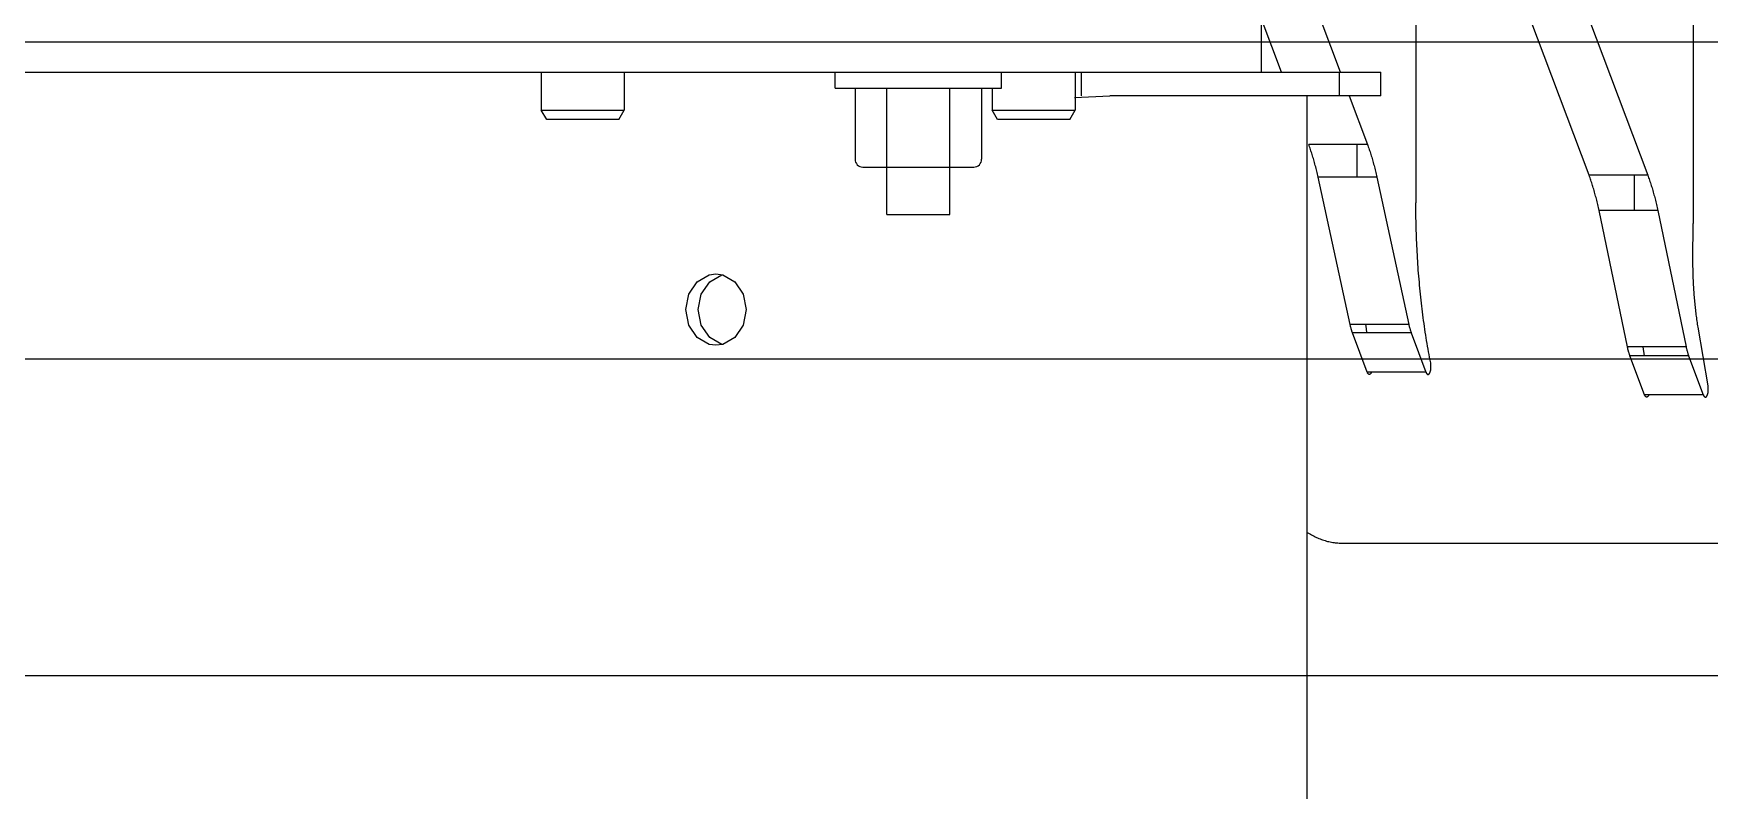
# Model space of a CAD drawing. Header units: millimetres. Extents: x 1084702 to 1166801, y 36632 to 124519.
# Drawn here: x 1098622.6 to 1098834.3, y 57523.3 to 57618.9 of the extents above; entities that cross this region are included whole.
import ezdxf

# ---------------------------------------------------------------- set-up
doc = ezdxf.new("R2010")
doc.units = ezdxf.units.MM
doc.header["$LTSCALE"] = 250
doc.linetypes.add('CENTER', pattern=[3, 2.5, -0.25, 0, -0.25])
doc.layers.get('0').update_dxf_attribs({"color": 255})

# ---------------------------------------------------------------- blocks, each defined once
blk = doc.blocks.new('PK65002M m platform_top')
at = {"linetype": 'Continuous'}
for p, q in [((-10632.93, 3760.68), (-10632.93, 3888.68)), ((-10637.36, 3817.18), (-10711.7, 3817.18)), ((-10683.64, 3797.32), (-10682.39, 3789.9)), ((-10681.18, 3793.5), (-10683.03, 3798.44)), ((-10683.03, 3798.44), (-10675.61, 3798.44)), ((-10675.61, 3798.44), (-10673.76, 3793.5)), ((-10648.63, 3794.98), (-10648.63, 3794.96)), ((-10648.63, 3794.96), (-10648.63, 3794.94)), ((-10648.63, 3794.94), (-10648.63, 3794.92)), ((-10648.63, 3794.92), (-10648.63, 3794.89)), ((-10648.63, 3794.89), (-10648.63, 3794.87)), ((-10648.63, 3794.87), (-10648.63, 3794.85)), ((-10648.63, 3794.85), (-10648.63, 3794.82)), ((-10648.63, 3794.82), (-10648.63, 3794.8)), ((-10648.63, 3794.8), (-10648.63, 3794.78)), ((-10648.63, 3794.78), (-10648.63, 3794.76)), ((-10648.63, 3794.76), (-10648.63, 3794.73)), ((-10646.13, 3790.6), (-10647.99, 3795.58)), ((-10647.99, 3795.58), (-10640.58, 3795.58)), ((-10640.58, 3795.58), (-10638.71, 3790.6)), ((-10681.18, 3793.5), (-10673.76, 3793.5)), ((-10677.28, 3775.16), (-10680.87, 3792.39)), ((-10680.87, 3792.39), (-10673.45, 3792.39)), ((-10675.39, 3792.39), (-10675.58, 3793.5)), ((-10673.45, 3792.39), (-10669.86, 3775.16)), ((-10646.13, 3790.6), (-10638.71, 3790.6)), ((-10559.14, 3792.07), (-10558.29, 3792.17)), ((-10641.78, 3770.93), (-10645.83, 3789.58)), ((-10645.83, 3789.58), (-10638.42, 3789.58)), ((-10638.42, 3789.58), (-10634.36, 3770.93)), ((-10556.44, 3789.63), (-10556.06, 3787.68)), ((-10554.85, 3789.63), (-10554.47, 3787.68)), ((-10561.73, 3785.73), (-10562.11, 3787.68)), ((-10556.06, 3787.68), (-10556.44, 3785.73)), ((-10554.47, 3787.68), (-10554.85, 3785.73)), ((-10557.44, 3783.29), (-10558.29, 3783.18)), ((-10681.73, 3781.41), (-10681.76, 3776.82)), ((-10681.76, 3721.61), (-10681.76, 3776.82)), ((-10587.86, 3775.68), (-10587.86, 3759.68)), ((-10579.86, 3775.68), (-10587.86, 3775.68)), ((-10579.86, 3775.68), (-10579.86, 3759.68)), ((-10677.28, 3775.16), (-10669.86, 3775.16)), ((-10674.34, 3775.16), (-10674.34, 3770.71)), ((-10646.72, 3712.42), (-10646.72, 3774.17)), ((-10654, 3712.06), (-10676.02, 3770.71)), ((-10676.02, 3770.71), (-10668.6, 3770.71)), ((-10668.6, 3770.71), (-10646.58, 3712.06)), ((-10641.78, 3770.93), (-10634.36, 3770.93)), ((-10639.3, 3770.93), (-10639.3, 3766.81)), ((-10576.86, 3769.68), (-10590.86, 3769.68)), ((-10591.86, 3759.68), (-10591.86, 3768.68)), ((-10575.86, 3759.68), (-10575.86, 3768.68)), ((-10638.29, 3760.68), (-10640.59, 3766.81)), ((-10640.59, 3766.81), (-10633.18, 3766.81)), ((-10602.99, 3763.68), (-10603.69, 3762.48)), ((-10602.99, 3763.68), (-10593.88, 3763.68)), ((-10593.88, 3763.68), (-10593.19, 3762.48)), ((-10546.02, 3763.68), (-10546.71, 3762.48)), ((-10546.02, 3763.68), (-10536.91, 3763.68)), ((-10536.91, 3763.68), (-10536.21, 3762.48)), ((-10642.3, 3760.68), (-10642.3, 3757.68)), ((-10642.3, 3760.68), (-10632.93, 3760.68)), ((-10637.03, 3757.68), (-10637.03, 3760.68)), ((-10632.93, 3760.68), (-10608.06, 3760.68)), ((-10603.61, 3760.88), (-10608.06, 3760.68)), ((-10604.46, 3760.68), (-10604.46, 3757.68)), ((-10603.69, 3757.68), (-10603.69, 3762.48)), ((-10593.19, 3762.48), (-10603.69, 3762.48)), ((-10593.19, 3759.68), (-10593.19, 3762.48)), ((-10546.71, 3757.68), (-10546.71, 3762.48)), ((-10536.21, 3762.48), (-10546.71, 3762.48)), ((-10536.21, 3757.68), (-10536.21, 3762.48)), ((-10594.36, 3759.68), (-10594.36, 3757.68)), ((-10573.36, 3759.68), (-10594.36, 3759.68)), ((-10573.36, 3759.68), (-10573.36, 3757.68)), ((-10625.68, 3757.68), (-10642.3, 3757.68)), ((-10631.91, 3743.68), (-10637.15, 3757.63)), ((-10629.75, 3757.68), (-10624.49, 3743.68)), ((-10627.2, 3757.68), (-10627.2, 3751.68)), ((-10428.54, 3757.68), (-10625.68, 3757.68))]:
    blk.add_line(p, q, dxfattribs=at)
for points in [[(-10632.93, 3815.77), (-10632.94, 3815.78), (-10633.09, 3815.87), (-10633.24, 3815.97), (-10633.39, 3816.06), (-10633.55, 3816.15), (-10633.7, 3816.23), (-10633.85, 3816.31), (-10634, 3816.39), (-10634.16, 3816.46), (-10634.31, 3816.53), (-10634.47, 3816.6), (-10634.62, 3816.66), (-10634.78, 3816.72), (-10634.94, 3816.77), (-10635.09, 3816.83), (-10635.25, 3816.87), (-10635.41, 3816.92), (-10635.57, 3816.96), (-10635.73, 3817), (-10635.89, 3817.03), (-10636.05, 3817.06), (-10636.21, 3817.09), (-10636.38, 3817.11), (-10636.54, 3817.13), (-10636.7, 3817.15), (-10636.86, 3817.16), (-10637.03, 3817.17), (-10637.19, 3817.17), (-10637.36, 3817.18)], [(-10683.03, 3798.44), (-10683.04, 3798.46), (-10683.04, 3798.47), (-10683.05, 3798.49), (-10683.06, 3798.5), (-10683.06, 3798.52), (-10683.07, 3798.53), (-10683.08, 3798.54), (-10683.08, 3798.56), (-10683.09, 3798.57), (-10683.1, 3798.58), (-10683.1, 3798.59), (-10683.11, 3798.6), (-10683.12, 3798.62), (-10683.13, 3798.63), (-10683.13, 3798.64), (-10683.14, 3798.65), (-10683.15, 3798.66), (-10683.16, 3798.66), (-10683.17, 3798.67), (-10683.17, 3798.68), (-10683.18, 3798.69), (-10683.19, 3798.69), (-10683.2, 3798.7), (-10683.21, 3798.71), (-10683.21, 3798.71), (-10683.22, 3798.72), (-10683.23, 3798.72), (-10683.24, 3798.72), (-10683.25, 3798.73), (-10683.26, 3798.73), (-10683.27, 3798.73), (-10683.27, 3798.73), (-10683.28, 3798.73), (-10683.29, 3798.73), (-10683.3, 3798.73), (-10683.31, 3798.73), (-10683.32, 3798.73), (-10683.32, 3798.73), (-10683.33, 3798.73), (-10683.34, 3798.73), (-10683.35, 3798.72), (-10683.36, 3798.72), (-10683.37, 3798.72), (-10683.38, 3798.71), (-10683.38, 3798.71), (-10683.39, 3798.7), (-10683.4, 3798.69), (-10683.41, 3798.69), (-10683.42, 3798.68), (-10683.42, 3798.67), (-10683.43, 3798.66), (-10683.44, 3798.66), (-10683.45, 3798.65), (-10683.46, 3798.64), (-10683.46, 3798.63), (-10683.47, 3798.62), (-10683.48, 3798.61), (-10683.49, 3798.59), (-10683.49, 3798.58), (-10683.5, 3798.57), (-10683.51, 3798.56)], [(-10676.09, 3798.56), (-10676.08, 3798.57), (-10676.08, 3798.58), (-10676.07, 3798.59), (-10676.06, 3798.61), (-10676.05, 3798.62), (-10676.05, 3798.63), (-10676.04, 3798.64), (-10676.03, 3798.65), (-10676.02, 3798.65), (-10676.02, 3798.66), (-10676.01, 3798.67), (-10676, 3798.68), (-10675.99, 3798.69), (-10675.98, 3798.69), (-10675.97, 3798.7), (-10675.97, 3798.71), (-10675.96, 3798.71), (-10675.95, 3798.71), (-10675.94, 3798.72), (-10675.93, 3798.72), (-10675.92, 3798.73), (-10675.92, 3798.73), (-10675.91, 3798.73), (-10675.9, 3798.73), (-10675.89, 3798.73), (-10675.88, 3798.73), (-10675.87, 3798.73), (-10675.86, 3798.73), (-10675.86, 3798.73), (-10675.85, 3798.73), (-10675.84, 3798.73), (-10675.83, 3798.73), (-10675.82, 3798.72), (-10675.81, 3798.72), (-10675.81, 3798.72), (-10675.8, 3798.71), (-10675.79, 3798.71), (-10675.78, 3798.7), (-10675.77, 3798.69), (-10675.76, 3798.69), (-10675.76, 3798.68), (-10675.75, 3798.67), (-10675.74, 3798.66), (-10675.73, 3798.66), (-10675.72, 3798.65), (-10675.72, 3798.64), (-10675.71, 3798.63), (-10675.7, 3798.62), (-10675.69, 3798.61), (-10675.69, 3798.59), (-10675.68, 3798.58), (-10675.67, 3798.57), (-10675.67, 3798.56), (-10675.66, 3798.54), (-10675.65, 3798.53), (-10675.64, 3798.52), (-10675.64, 3798.5), (-10675.63, 3798.49), (-10675.62, 3798.47), (-10675.62, 3798.46), (-10675.61, 3798.44)], [(-10683.51, 3798.56), (-10683.51, 3798.54), (-10683.52, 3798.53), (-10683.53, 3798.52), (-10683.53, 3798.5), (-10683.54, 3798.49), (-10683.55, 3798.47), (-10683.55, 3798.46), (-10683.56, 3798.44), (-10683.57, 3798.42), (-10683.57, 3798.41), (-10683.58, 3798.39), (-10683.58, 3798.37), (-10683.59, 3798.36), (-10683.59, 3798.34), (-10683.6, 3798.32), (-10683.6, 3798.3), (-10683.61, 3798.28), (-10683.61, 3798.26), (-10683.62, 3798.24), (-10683.62, 3798.22), (-10683.63, 3798.2), (-10683.63, 3798.18), (-10683.63, 3798.16), (-10683.64, 3798.14), (-10683.64, 3798.12), (-10683.64, 3798.1), (-10683.65, 3798.08), (-10683.65, 3798.06), (-10683.65, 3798.04), (-10683.65, 3798.01), (-10683.66, 3797.99), (-10683.66, 3797.97), (-10683.66, 3797.95), (-10683.66, 3797.93), (-10683.66, 3797.9), (-10683.67, 3797.88), (-10683.67, 3797.86), (-10683.67, 3797.84), (-10683.67, 3797.81), (-10683.67, 3797.79), (-10683.67, 3797.77), (-10683.67, 3797.75), (-10683.67, 3797.72), (-10683.67, 3797.7), (-10683.67, 3797.68), (-10683.67, 3797.65), (-10683.67, 3797.63), (-10683.67, 3797.61), (-10683.67, 3797.59), (-10683.66, 3797.56), (-10683.66, 3797.54), (-10683.66, 3797.52), (-10683.66, 3797.5), (-10683.66, 3797.47), (-10683.65, 3797.45), (-10683.65, 3797.43), (-10683.65, 3797.41), (-10683.65, 3797.39), (-10683.64, 3797.37), (-10683.64, 3797.34), (-10683.64, 3797.32)], [(-10676.14, 3798.44), (-10676.14, 3798.46), (-10676.13, 3798.47), (-10676.12, 3798.49), (-10676.12, 3798.5), (-10676.11, 3798.52), (-10676.1, 3798.53), (-10676.1, 3798.54), (-10676.09, 3798.56)], [(-10648.48, 3795.68), (-10648.48, 3795.67), (-10648.49, 3795.66), (-10648.49, 3795.66), (-10648.49, 3795.65), (-10648.5, 3795.64), (-10648.5, 3795.64), (-10648.5, 3795.63), (-10648.51, 3795.62), (-10648.51, 3795.61), (-10648.51, 3795.61), (-10648.52, 3795.6), (-10648.52, 3795.59), (-10648.52, 3795.58), (-10648.53, 3795.57), (-10648.53, 3795.57), (-10648.53, 3795.56), (-10648.53, 3795.55), (-10648.54, 3795.54), (-10648.54, 3795.53), (-10648.54, 3795.52), (-10648.55, 3795.51), (-10648.55, 3795.5), (-10648.55, 3795.5), (-10648.55, 3795.49), (-10648.56, 3795.48), (-10648.56, 3795.47), (-10648.56, 3795.46), (-10648.56, 3795.45), (-10648.57, 3795.44), (-10648.57, 3795.43), (-10648.57, 3795.42), (-10648.57, 3795.41), (-10648.58, 3795.4), (-10648.58, 3795.39), (-10648.58, 3795.38), (-10648.58, 3795.37), (-10648.58, 3795.36), (-10648.59, 3795.35), (-10648.59, 3795.34), (-10648.59, 3795.33), (-10648.59, 3795.32), (-10648.59, 3795.31), (-10648.6, 3795.3), (-10648.6, 3795.29), (-10648.6, 3795.28), (-10648.6, 3795.27), (-10648.6, 3795.26), (-10648.61, 3795.25), (-10648.61, 3795.24), (-10648.61, 3795.23), (-10648.61, 3795.22), (-10648.61, 3795.21), (-10648.61, 3795.2), (-10648.61, 3795.19), (-10648.62, 3795.17), (-10648.62, 3795.16), (-10648.62, 3795.15), (-10648.62, 3795.14), (-10648.62, 3795.13), (-10648.62, 3795.12), (-10648.62, 3795.11), (-10648.62, 3795.1), (-10648.62, 3795.09), (-10648.62, 3795.07), (-10648.63, 3795.06), (-10648.63, 3795.05), (-10648.63, 3795.04), (-10648.63, 3795.03), (-10648.63, 3795.02), (-10648.63, 3795.01), (-10648.63, 3794.98)], [(-10648.63, 3794.73), (-10648.63, 3794.72), (-10648.63, 3794.71), (-10648.63, 3794.7), (-10648.63, 3794.69), (-10648.63, 3794.68), (-10648.62, 3794.67), (-10648.62, 3794.65), (-10648.62, 3794.64), (-10648.62, 3794.63), (-10648.62, 3794.62), (-10648.62, 3794.61), (-10648.62, 3794.6), (-10648.62, 3794.59), (-10648.62, 3794.58), (-10648.61, 3794.57), (-10648.61, 3794.56), (-10648.61, 3794.54), (-10648.61, 3794.53), (-10648.61, 3794.52), (-10648.61, 3794.51), (-10648.61, 3794.5), (-10648.6, 3794.49), (-10648.6, 3794.48), (-10648.6, 3794.47), (-10648.6, 3794.46), (-10648.6, 3794.45), (-10648.6, 3794.44), (-10648.59, 3794.43), (-10648.59, 3794.42), (-10648.52, 3794.06)], [(-10647.99, 3795.58), (-10648, 3795.59), (-10648, 3795.6), (-10648, 3795.6), (-10648.01, 3795.61), (-10648.01, 3795.62), (-10648.01, 3795.63), (-10648.02, 3795.63), (-10648.02, 3795.64), (-10648.02, 3795.65), (-10648.03, 3795.66), (-10648.03, 3795.66), (-10648.03, 3795.67), (-10648.04, 3795.68), (-10648.04, 3795.68), (-10648.04, 3795.69), (-10648.05, 3795.7), (-10648.05, 3795.7), (-10648.05, 3795.71), (-10648.06, 3795.72), (-10648.06, 3795.72), (-10648.06, 3795.73), (-10648.07, 3795.73), (-10648.07, 3795.74), (-10648.08, 3795.75), (-10648.08, 3795.75), (-10648.08, 3795.76), (-10648.09, 3795.76), (-10648.09, 3795.77), (-10648.09, 3795.77), (-10648.1, 3795.78), (-10648.1, 3795.78), (-10648.11, 3795.79), (-10648.11, 3795.79), (-10648.11, 3795.8), (-10648.12, 3795.8), (-10648.12, 3795.8), (-10648.13, 3795.81), (-10648.13, 3795.81), (-10648.13, 3795.82), (-10648.14, 3795.82), (-10648.14, 3795.82), (-10648.15, 3795.83), (-10648.15, 3795.83), (-10648.15, 3795.83), (-10648.16, 3795.84), (-10648.16, 3795.84), (-10648.17, 3795.84), (-10648.17, 3795.85), (-10648.17, 3795.85), (-10648.18, 3795.85), (-10648.18, 3795.85), (-10648.19, 3795.86), (-10648.19, 3795.86), (-10648.2, 3795.86), (-10648.2, 3795.86), (-10648.2, 3795.86), (-10648.21, 3795.86), (-10648.21, 3795.87), (-10648.22, 3795.87), (-10648.22, 3795.87), (-10648.23, 3795.87), (-10648.23, 3795.87), (-10648.23, 3795.87), (-10648.24, 3795.87), (-10648.24, 3795.87), (-10648.25, 3795.87), (-10648.25, 3795.87), (-10648.26, 3795.87), (-10648.26, 3795.87), (-10648.26, 3795.87), (-10648.27, 3795.87), (-10648.27, 3795.87), (-10648.28, 3795.87), (-10648.28, 3795.87), (-10648.29, 3795.87), (-10648.29, 3795.87), (-10648.29, 3795.87), (-10648.3, 3795.87), (-10648.3, 3795.87), (-10648.31, 3795.86), (-10648.31, 3795.86), (-10648.32, 3795.86), (-10648.32, 3795.86), (-10648.32, 3795.86), (-10648.33, 3795.86), (-10648.33, 3795.85), (-10648.34, 3795.85), (-10648.34, 3795.85), (-10648.34, 3795.85), (-10648.35, 3795.84), (-10648.35, 3795.84), (-10648.36, 3795.84), (-10648.36, 3795.83), (-10648.37, 3795.83), (-10648.37, 3795.83), (-10648.37, 3795.82), (-10648.38, 3795.82), (-10648.38, 3795.82), (-10648.39, 3795.81), (-10648.39, 3795.81), (-10648.39, 3795.81), (-10648.4, 3795.8), (-10648.4, 3795.8), (-10648.41, 3795.79), (-10648.41, 3795.79), (-10648.41, 3795.78), (-10648.42, 3795.78), (-10648.42, 3795.77), (-10648.43, 3795.77), (-10648.43, 3795.76), (-10648.43, 3795.76), (-10648.44, 3795.75), (-10648.44, 3795.75), (-10648.44, 3795.74), (-10648.45, 3795.74), (-10648.45, 3795.73), (-10648.46, 3795.72), (-10648.46, 3795.72), (-10648.46, 3795.71), (-10648.47, 3795.7), (-10648.47, 3795.7), (-10648.47, 3795.69), (-10648.48, 3795.69), (-10648.48, 3795.68)], [(-10641.11, 3795.58), (-10641.11, 3795.58), (-10641.1, 3795.59), (-10641.1, 3795.6), (-10641.1, 3795.61), (-10641.09, 3795.61), (-10641.09, 3795.62), (-10641.09, 3795.63), (-10641.08, 3795.64), (-10641.08, 3795.64), (-10641.08, 3795.65), (-10641.07, 3795.66), (-10641.07, 3795.66), (-10641.07, 3795.67), (-10641.06, 3795.68)], [(-10641.06, 3795.68), (-10641.06, 3795.69), (-10641.06, 3795.69), (-10641.05, 3795.7), (-10641.05, 3795.7), (-10641.05, 3795.71), (-10641.04, 3795.72), (-10641.04, 3795.72), (-10641.03, 3795.73), (-10641.03, 3795.74), (-10641.03, 3795.74), (-10641.02, 3795.75), (-10641.02, 3795.75), (-10641.02, 3795.76), (-10641.01, 3795.76), (-10641.01, 3795.77), (-10641, 3795.77), (-10641, 3795.78), (-10641, 3795.78), (-10640.99, 3795.79), (-10640.99, 3795.79), (-10640.98, 3795.8), (-10640.98, 3795.8), (-10640.98, 3795.81), (-10640.97, 3795.81), (-10640.97, 3795.81), (-10640.96, 3795.82), (-10640.96, 3795.82), (-10640.96, 3795.82), (-10640.95, 3795.83), (-10640.95, 3795.83), (-10640.94, 3795.83), (-10640.94, 3795.84), (-10640.94, 3795.84), (-10640.93, 3795.84), (-10640.93, 3795.85), (-10640.92, 3795.85), (-10640.92, 3795.85), (-10640.91, 3795.85), (-10640.91, 3795.86), (-10640.91, 3795.86), (-10640.9, 3795.86), (-10640.9, 3795.86), (-10640.89, 3795.86), (-10640.89, 3795.86), (-10640.89, 3795.87), (-10640.88, 3795.87), (-10640.88, 3795.87), (-10640.87, 3795.87), (-10640.87, 3795.87), (-10640.86, 3795.87), (-10640.86, 3795.87), (-10640.86, 3795.87), (-10640.85, 3795.87), (-10640.85, 3795.87), (-10640.84, 3795.87), (-10640.84, 3795.87), (-10640.83, 3795.87), (-10640.83, 3795.87), (-10640.83, 3795.87), (-10640.82, 3795.87), (-10640.82, 3795.87), (-10640.81, 3795.87), (-10640.81, 3795.87), (-10640.8, 3795.87), (-10640.8, 3795.87), (-10640.8, 3795.87), (-10640.79, 3795.86), (-10640.79, 3795.86), (-10640.78, 3795.86), (-10640.78, 3795.86), (-10640.77, 3795.86), (-10640.77, 3795.86), (-10640.77, 3795.85), (-10640.76, 3795.85), (-10640.76, 3795.85), (-10640.75, 3795.85), (-10640.75, 3795.84), (-10640.74, 3795.84), (-10640.74, 3795.84), (-10640.74, 3795.83), (-10640.73, 3795.83), (-10640.73, 3795.83), (-10640.72, 3795.82), (-10640.72, 3795.82), (-10640.72, 3795.82), (-10640.71, 3795.81), (-10640.71, 3795.81), (-10640.7, 3795.8), (-10640.7, 3795.8), (-10640.7, 3795.8), (-10640.69, 3795.79), (-10640.69, 3795.79), (-10640.68, 3795.78), (-10640.68, 3795.78), (-10640.68, 3795.77), (-10640.67, 3795.77), (-10640.67, 3795.76), (-10640.67, 3795.76), (-10640.66, 3795.75), (-10640.66, 3795.75), (-10640.65, 3795.74), (-10640.65, 3795.73), (-10640.65, 3795.73), (-10640.64, 3795.72), (-10640.64, 3795.72), (-10640.64, 3795.71), (-10640.63, 3795.7), (-10640.63, 3795.7), (-10640.62, 3795.69), (-10640.62, 3795.68), (-10640.62, 3795.68), (-10640.61, 3795.67), (-10640.61, 3795.66), (-10640.61, 3795.66), (-10640.6, 3795.65), (-10640.6, 3795.64), (-10640.6, 3795.63), (-10640.59, 3795.63), (-10640.59, 3795.62), (-10640.59, 3795.61), (-10640.58, 3795.6), (-10640.58, 3795.6), (-10640.58, 3795.59), (-10640.58, 3795.58)], [(-10680.87, 3792.39), (-10680.88, 3792.46), (-10680.89, 3792.52), (-10680.91, 3792.58), (-10680.92, 3792.65), (-10680.94, 3792.71), (-10680.95, 3792.77), (-10680.97, 3792.83), (-10680.98, 3792.89), (-10681, 3792.95), (-10681.02, 3793.01), (-10681.03, 3793.06), (-10681.05, 3793.12), (-10681.07, 3793.18), (-10681.09, 3793.23), (-10681.1, 3793.29), (-10681.12, 3793.34), (-10681.14, 3793.4), (-10681.16, 3793.45), (-10681.18, 3793.5)], [(-10673.76, 3793.5), (-10673.74, 3793.45), (-10673.72, 3793.4), (-10673.71, 3793.34), (-10673.69, 3793.29), (-10673.67, 3793.23), (-10673.65, 3793.18), (-10673.63, 3793.12), (-10673.62, 3793.06), (-10673.6, 3793.01), (-10673.58, 3792.95), (-10673.57, 3792.89), (-10673.55, 3792.83), (-10673.54, 3792.77), (-10673.52, 3792.71), (-10673.51, 3792.65), (-10673.49, 3792.58), (-10673.48, 3792.52), (-10673.46, 3792.46), (-10673.45, 3792.39)], [(-10648.52, 3794.06), (-10648.46, 3793.71), (-10648.39, 3793.37), (-10648.33, 3793.02), (-10648.26, 3792.66), (-10648.2, 3792.31), (-10648.14, 3791.96), (-10648.08, 3791.6), (-10648.03, 3791.24), (-10647.97, 3790.89), (-10647.91, 3790.53), (-10647.86, 3790.16), (-10647.81, 3789.8), (-10647.76, 3789.44), (-10647.7, 3789.07), (-10647.66, 3788.71), (-10647.61, 3788.34), (-10647.56, 3787.97), (-10647.51, 3787.6), (-10647.47, 3787.23), (-10647.43, 3786.86), (-10647.38, 3786.48), (-10647.34, 3786.11), (-10647.3, 3785.73), (-10647.27, 3785.36), (-10647.23, 3784.98), (-10647.19, 3784.6), (-10647.16, 3784.22), (-10647.13, 3783.84), (-10647.09, 3783.46), (-10647.06, 3783.08), (-10647.03, 3782.7), (-10647.01, 3782.32), (-10646.98, 3781.94), (-10646.95, 3781.55), (-10646.93, 3781.17), (-10646.91, 3780.78), (-10646.89, 3780.4), (-10646.87, 3780.01), (-10646.85, 3779.62), (-10646.83, 3779.24), (-10646.81, 3778.85), (-10646.8, 3778.46), (-10646.78, 3778.07), (-10646.77, 3777.68), (-10646.76, 3777.29), (-10646.75, 3776.9), (-10646.74, 3776.52), (-10646.73, 3776.13), (-10646.73, 3775.74), (-10646.72, 3775.35), (-10646.72, 3774.95), (-10646.72, 3774.56), (-10646.72, 3774.17)], [(-10645.83, 3789.58), (-10645.85, 3789.64), (-10645.86, 3789.71), (-10645.88, 3789.77), (-10645.89, 3789.84), (-10645.91, 3789.9), (-10645.93, 3789.96), (-10645.94, 3790.02), (-10645.96, 3790.08), (-10645.98, 3790.15), (-10645.99, 3790.21), (-10646.01, 3790.26), (-10646.03, 3790.32), (-10646.05, 3790.38), (-10646.07, 3790.44), (-10646.09, 3790.49), (-10646.11, 3790.55), (-10646.13, 3790.6)], [(-10640.36, 3789.58), (-10640.39, 3789.79), (-10640.44, 3790.15), (-10640.5, 3790.52), (-10640.51, 3790.6)], [(-10638.71, 3790.6), (-10638.69, 3790.55), (-10638.67, 3790.49), (-10638.65, 3790.44), (-10638.63, 3790.38), (-10638.61, 3790.32), (-10638.6, 3790.26), (-10638.58, 3790.21), (-10638.56, 3790.15), (-10638.54, 3790.09), (-10638.53, 3790.02), (-10638.51, 3789.96), (-10638.49, 3789.9), (-10638.48, 3789.84), (-10638.46, 3789.77), (-10638.44, 3789.71), (-10638.43, 3789.64), (-10638.42, 3789.58)], [(-10562.11, 3787.68), (-10561.73, 3789.63), (-10560.67, 3791.2), (-10559.14, 3792.07)], [(-10559.09, 3792.07), (-10559.03, 3792.07), (-10557.5, 3791.2), (-10556.44, 3789.63)], [(-10558.29, 3792.17), (-10557.44, 3792.07), (-10555.91, 3791.2), (-10554.85, 3789.63)], [(-10682.39, 3789.9), (-10682.36, 3789.71), (-10682.32, 3789.51), (-10682.29, 3789.32), (-10682.26, 3789.12), (-10682.23, 3788.92), (-10682.21, 3788.72), (-10682.18, 3788.52), (-10682.15, 3788.32), (-10682.13, 3788.12), (-10682.1, 3787.92), (-10682.08, 3787.71), (-10682.05, 3787.51), (-10682.03, 3787.31), (-10682.01, 3787.1), (-10681.99, 3786.9), (-10681.97, 3786.69), (-10681.95, 3786.48), (-10681.93, 3786.28), (-10681.91, 3786.07), (-10681.89, 3785.86), (-10681.88, 3785.65), (-10681.86, 3785.44), (-10681.85, 3785.23), (-10681.83, 3785.02), (-10681.82, 3784.81), (-10681.81, 3784.6), (-10681.8, 3784.39), (-10681.79, 3784.18), (-10681.78, 3783.97), (-10681.77, 3783.76), (-10681.76, 3783.54), (-10681.75, 3783.33), (-10681.75, 3783.12), (-10681.74, 3782.91), (-10681.74, 3782.69), (-10681.74, 3782.48), (-10681.73, 3782.27), (-10681.73, 3782.05), (-10681.73, 3781.84), (-10681.73, 3781.63), (-10681.73, 3781.41)], [(-10558.29, 3783.18), (-10559.14, 3783.29), (-10560.67, 3784.16), (-10561.73, 3785.73)], [(-10556.44, 3785.73), (-10557.5, 3784.16), (-10559.03, 3783.29)], [(-10554.85, 3785.73), (-10555.91, 3784.16), (-10557.44, 3783.29)], [(-10676.02, 3770.71), (-10676.08, 3770.86), (-10676.13, 3771.02), (-10676.19, 3771.17), (-10676.24, 3771.33), (-10676.3, 3771.49), (-10676.35, 3771.65), (-10676.41, 3771.81), (-10676.46, 3771.98), (-10676.51, 3772.14), (-10676.56, 3772.31), (-10676.61, 3772.48), (-10676.66, 3772.65), (-10676.71, 3772.82), (-10676.76, 3772.99), (-10676.8, 3773.16), (-10676.85, 3773.34), (-10676.9, 3773.51), (-10676.94, 3773.69), (-10676.99, 3773.87), (-10677.03, 3774.05), (-10677.07, 3774.23), (-10677.12, 3774.41), (-10677.16, 3774.6), (-10677.2, 3774.78), (-10677.24, 3774.97), (-10677.28, 3775.16)], [(-10669.86, 3775.16), (-10669.82, 3774.97), (-10669.78, 3774.78), (-10669.74, 3774.6), (-10669.7, 3774.42), (-10669.66, 3774.23), (-10669.61, 3774.05), (-10669.57, 3773.87), (-10669.53, 3773.69), (-10669.48, 3773.52), (-10669.43, 3773.34), (-10669.39, 3773.16), (-10669.34, 3772.99), (-10669.29, 3772.82), (-10669.24, 3772.65), (-10669.19, 3772.48), (-10669.14, 3772.31), (-10669.09, 3772.14), (-10669.04, 3771.98), (-10668.99, 3771.81), (-10668.94, 3771.65), (-10668.88, 3771.49), (-10668.83, 3771.33), (-10668.77, 3771.18), (-10668.72, 3771.02), (-10668.66, 3770.86), (-10668.6, 3770.71)], [(-10640.59, 3766.81), (-10640.65, 3766.96), (-10640.71, 3767.12), (-10640.76, 3767.27), (-10640.82, 3767.43), (-10640.87, 3767.59), (-10640.93, 3767.76), (-10640.98, 3767.92), (-10641.03, 3768.09), (-10641.09, 3768.25), (-10641.14, 3768.42), (-10641.19, 3768.59), (-10641.24, 3768.76), (-10641.29, 3768.94), (-10641.34, 3769.11), (-10641.38, 3769.29), (-10641.43, 3769.47), (-10641.48, 3769.64), (-10641.52, 3769.82), (-10641.57, 3770.01), (-10641.61, 3770.19), (-10641.66, 3770.37), (-10641.7, 3770.56), (-10641.74, 3770.74), (-10641.78, 3770.93)], [(-10634.36, 3770.93), (-10634.32, 3770.74), (-10634.28, 3770.56), (-10634.24, 3770.37), (-10634.2, 3770.19), (-10634.15, 3770.01), (-10634.11, 3769.83), (-10634.06, 3769.65), (-10634.01, 3769.47), (-10633.97, 3769.29), (-10633.92, 3769.11), (-10633.87, 3768.94), (-10633.82, 3768.77), (-10633.77, 3768.59), (-10633.72, 3768.42), (-10633.67, 3768.26), (-10633.62, 3768.09), (-10633.56, 3767.92), (-10633.51, 3767.76), (-10633.46, 3767.6), (-10633.4, 3767.43), (-10633.35, 3767.27), (-10633.29, 3767.12), (-10633.23, 3766.96), (-10633.18, 3766.81)]]:
    blk.add_lwpolyline(points, dxfattribs=at)
for centre, start, end in [((-10590.86, 3768.68), 90, 180), ((-10576.86, 3768.68), 0, 90)]:
    blk.add_arc(centre, 1, start, end, dxfattribs=at)
blk = doc.blocks.new('1-deck_B4_1')
at = {"linetype": 'CENTER'}
blk.add_line((79862.13, 23169.21), (81376.26, 23169.21), dxfattribs=at)
blk.add_lwpolyline([(79929.59, 23129.21), (81329.59, 23129.21), (81329.59, 23209.21), (79929.59, 23209.21)], close=True)
at = {"linetype": 'CENTER', "rotation": 180}
blk.add_blockref('PK65002M m platform_top', (70387.47, 26963.11), dxfattribs=at)

msp = doc.modelspace()

# ---------------------------------------------------------------- block references
msp.add_blockref('1-deck_B4_1', (1017763.01, 34408.58))

doc.saveas('drawing.dxf')
